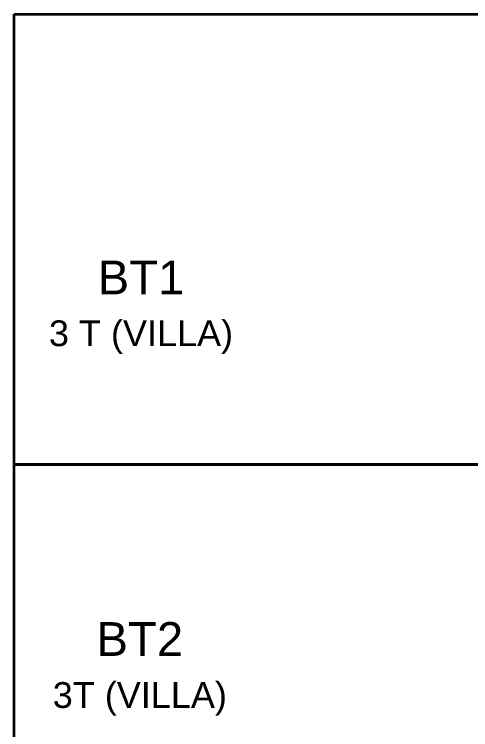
# Model space of a CAD drawing. Header units: millimetres. Extents: x 33748 to 451939, y -263262 to 62681.
# Drawn here: x 123414 to 176506, y -20548 to 62681 of the extents above; entities that cross this region are included whole.
import ezdxf
from ezdxf.enums import TextEntityAlignment as Align

# ---------------------------------------------------------------- set-up
doc = ezdxf.new("R2010")
doc.units = ezdxf.units.MM
doc.layers.add('-CONCRETE', color=1, linetype='Continuous', lineweight=35)
doc.layers.add('-TEXT', color=7, linetype='Continuous', lineweight=15)
doc.layers.add('-HATCH CONCRETE', color=54, linetype='Continuous')
doc.styles.add('1', font='arial.ttf')

msp = doc.modelspace()

# ---------------------------------------------------------------- hatches: boundary and pattern name
at = {"layer": '-HATCH CONCRETE'}
h = msp.add_hatch(dxfattribs=at)
h.set_pattern_fill('ANGLE', color=256)
h.set_pattern_definition([(0, (0, 0), (0, 6.985), [5.08, -1.905]), (90, (0, 0), (-6.985, 4e-16), [5.08, -1.905])])
h.paths.add_polyline_path([(154208.6, 36060.6), (154208.6, 36260.6)], flags=17)

# ---------------------------------------------------------------- linework, layer by layer
at = {"layer": '-CONCRETE', "color": 1}
for points in [[(123413.8, 62681.4), (451939.1, 62681.4), (451939.1, 10302.6), (123413.8, 10302.6)], [(123413.8, 10302.6), (451939.1, 10302.6), (451939.1, -42076.2), (123413.8, -42076.2)]]:
    msp.add_lwpolyline(points, close=True, dxfattribs=at)

# ---------------------------------------------------------------- texts
at = {"layer": '-TEXT', "color": 4, "style": '1'}
for s, height, p in [('BT1', 3936.2, (138153.6, 28914.8)), ('3 T (VILLA)', 3000, (138153.6, 23173.5)), ('BT2', 3936.2, (138017.4, -13148.4)), ('3T (VILLA)', 3000, (138017.4, -18915.7))]:
    msp.add_text(s, height=height, dxfattribs=at).set_placement(p, align=Align.BOTTOM_CENTER)

doc.saveas('drawing.dxf')
